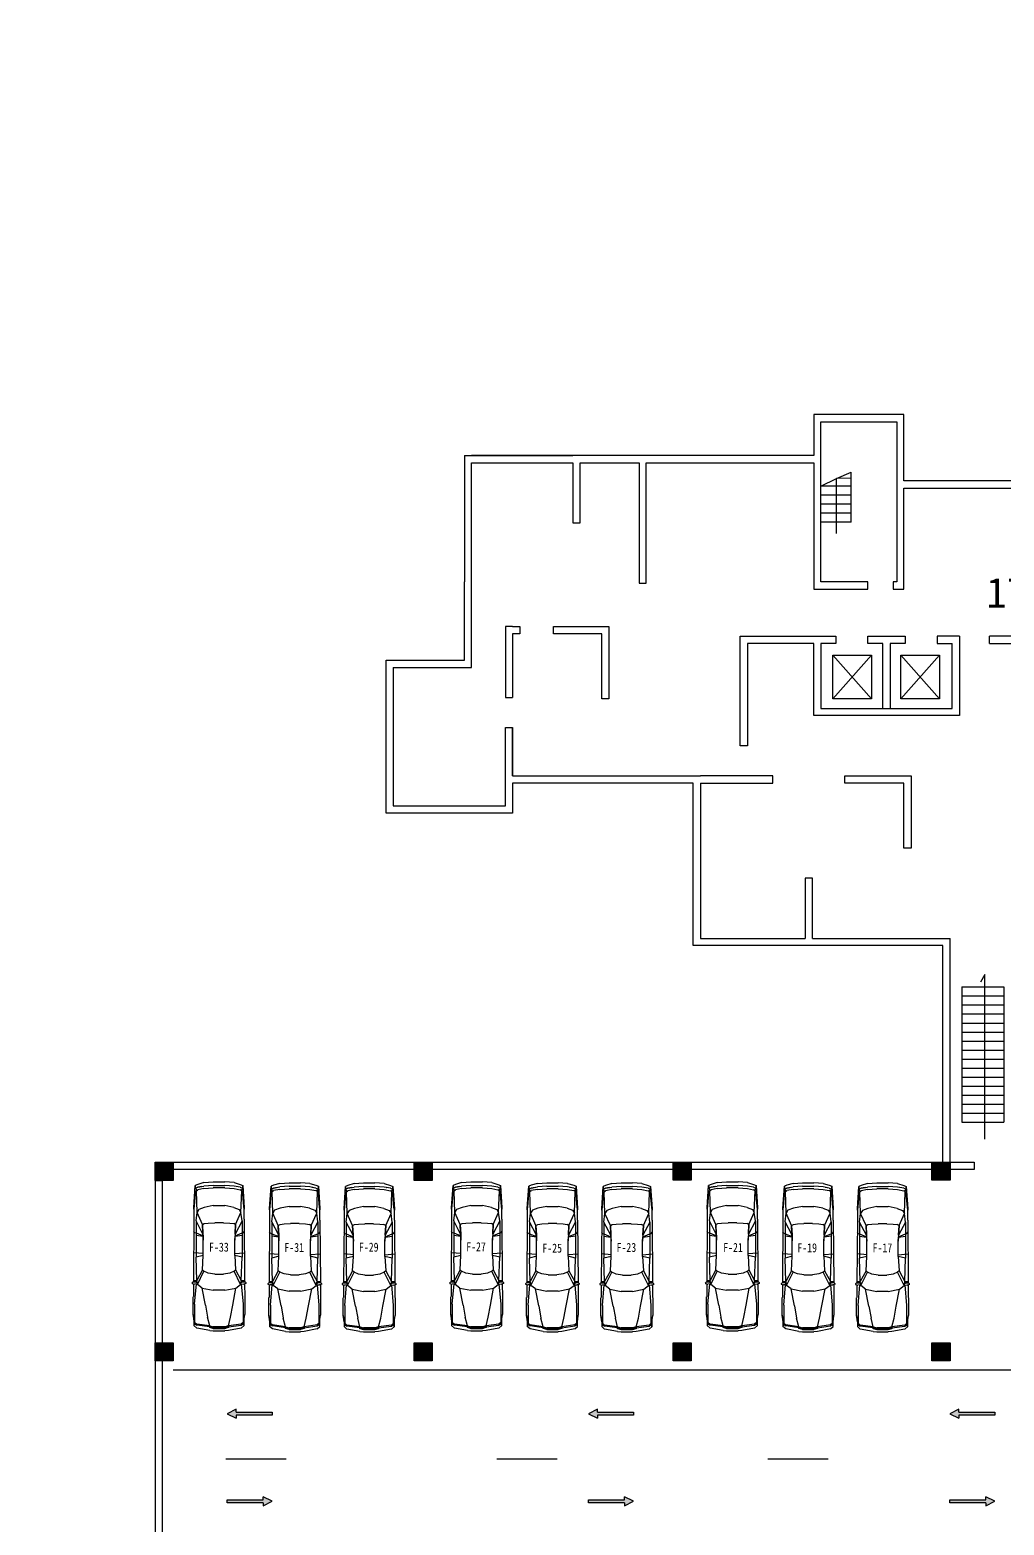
# Model space of a CAD drawing. Extents: x -266505272703 to 7385419, y -354256 to 107640740655.
# Drawn here: x 3413042 to 3445396, y -91433 to -41758 of the extents above; entities that cross this region are included whole.
import ezdxf

# ---------------------------------------------------------------- set-up
doc = ezdxf.new("R2010")
doc.units = 0
doc.header["$LTSCALE"] = 1000
for name, color, linetype in [('jb1', 42, 'Continuous'), ('PUB_TEXT', 7, 'Continuous'), ('QC', 8, 'Continuous'), ('图框', 6, 'Continuous'), ('标注', 3, 'Continuous'), ('红线', 1, 'Continuous')]:
    doc.layers.add(name, color=color, linetype=linetype)
doc.styles.get("Standard").update_dxf_attribs({"font": 'rs.shx', "bigfont": 'hztxt.shx'})
doc.styles.add('STYLE2', font='NSimSun.ttf', dxfattribs={"width": 0.8})
doc.styles.add('宋体', font='SimSun.ttf')

# ---------------------------------------------------------------- blocks, each defined once
blk = doc.blocks.new('M_F27')
for p, q in [((-2489, 522), (-2426, 736)), ((-2426, 736), (-2389, 824)), ((-2389, 824), (-1610, 874)), ((-2389, 824), (-1560, 874)), ((-2264, 812), (-2389, 824)), ((-2326, 736), (-2364, 522)), ((-2326, 736), (-2351, 596)), ((-2351, 594), (-2351, 596)), ((-2326, 736), (-2288, 811)), ((-2200, 786), (-2288, 811)), ((-2276, 522), (-2238, 736)), ((-2200, 786), (-2238, 736)), ((-1560, 874), (-2212, 815)), ((-2208, 815), (-2211, 814)), ((-1660, 862), (-2208, 815)), ((-1446, 761), (-2200, 786)), ((-1560, 874), (-1660, 862)), ((-1622, 510), (-1547, 698)), ((-1617, 869), (-1620, 866)), ((-1208, 874), (-1610, 874)), ((-1547, 698), (-1446, 761)), ((-1145, 799), (-1446, 761)), ((-1019, 572), (-1446, 761)), ((-1208, 874), (980, 889)), ((-1145, 799), (-682, 557)), ((-1145, 799), (124, 799)), ((-1019, 572), (-1057, 510)), ((-680, 556), (-1019, 572)), ((-1019, 572), (-479, 547)), ((-743, 849), (-793, 874)), ((-730, 799), (-743, 849)), ((-630, 555), (-730, 799)), ((-680, 556), (-630, 555)), ((-642, 799), (-605, 554)), ((-605, 554), (-630, 555)), ((-479, 547), (-605, 554)), ((61, 547), (-479, 547)), ((-2, 547), (-27, 877)), ((124, 799), (61, 547)), ((61, 547), (564, 572)), ((941, 773), (124, 799)), ((564, 572), (941, 773)), ((564, 572), (614, 522)), ((1079, 748), (614, 522)), ((941, 773), (941, 874)), ((983, 777), (941, 773)), ((941, 773), (987, 765)), ((980, 902), (995, 790)), ((980, 790), (980, 898)), ((995, 790), (980, 790)), ((980, 790), (992, 746)), ((984, 905), (1020, 939)), ((992, 746), (1021, 747)), ((995, 790), (1022, 746)), ((1022, 748), (995, 790)), ((1021, 747), (1022, 748)), ((1053, 768), (1022, 746)), ((1036, 935), (1062, 857)), ((1036, 756), (1079, 748)), ((1051, 889), (1497, 893)), ((1057, 776), (1062, 857)), ((1770, 849), (1058, 784)), ((1204, 585), (1079, 748)), ((1795, 472), (1204, 585)), ((1280, 196), (1204, 585)), ((1506, 899), (2121, 899)), ((2461, 849), (1770, 849)), ((2272, 876), (2121, 899)), ((2272, 876), (2272, 874)), ((2437, 851), (2272, 876)), ((2511, 874), (2287, 874)), ((2398, 849), (2461, 773)), ((2437, 850), (2433, 851)), ((2498, 773), (2436, 849)), ((2511, 874), (2450, 850)), ((2461, 773), (2523, 321)), ((2561, 321), (2498, 773)), ((2599, 773), (2511, 874)), ((2599, 773), (2687, 321)), ((-2489, 522), (-2514, 196)), ((-2514, -206), (-2514, 196)), ((-2364, 522), (-2389, 196)), ((-2389, -206), (-2389, 196)), ((-2301, 196), (-2276, 522)), ((-2301, 196), (-2301, -206)), ((-1622, 510), (-1685, 196)), ((-1685, -206), (-1685, 196)), ((-1082, 145), (-1070, 371)), ((-1082, 145), (-1082, -156)), ((-1070, 371), (-1057, 510)), ((614, 522), (677, 371)), ((677, 371), (714, 145)), ((714, -156), (714, 145)), ((1280, 196), (1280, -206)), ((2222, 397), (1795, 472)), ((2523, 321), (2222, 397)), ((2523, 321), (2586, 321)), ((2523, 321), (2561, 196)), ((2580, 196), (2542, 321)), ((2561, 196), (2561, -206)), ((2611, 196), (2574, 321)), ((2580, 321), (2618, 196)), ((2580, 196), (2580, -206)), ((2611, 196), (2611, -206)), ((2618, -206), (2618, 196)), ((2687, 321), (2699, 196)), ((2699, -206), (2699, 196)), ((-2489, -533), (-2514, -206)), ((-2389, -206), (-2364, -533)), ((-2276, -533), (-2301, -206)), ((-1685, -206), (-1622, -520)), ((-1622, -520), (-1547, -709)), ((-1070, -382), (-1082, -156)), ((-1057, -520), (-1070, -382)), ((-1019, -583), (-1057, -520)), ((677, -382), (614, -533)), ((714, -156), (677, -382)), ((1204, -596), (1280, -206)), ((1795, -483), (1204, -596)), ((1795, -483), (2222, -407)), ((2523, -332), (2222, -407)), ((2523, -332), (2461, -784)), ((2561, -332), (2498, -784)), ((2523, -332), (2561, -206)), ((2586, -332), (2523, -332)), ((2580, -206), (2542, -332)), ((2618, -6), (2561, -6)), ((2574, -332), (2611, -206)), ((2618, -206), (2580, -332)), ((2687, -332), (2599, -784)), ((2687, -332), (2699, -206)), ((-2489, -533), (-2426, -747)), ((-2426, -747), (-2389, -835)), ((-2389, -835), (-2264, -823)), ((-1560, -885), (-2389, -835)), ((-1610, -885), (-2389, -835)), ((-2326, -747), (-2364, -533)), ((-2351, -607), (-2351, -605)), ((-2351, -607), (-2326, -747)), ((-2326, -747), (-2288, -822)), ((-2288, -822), (-2200, -797)), ((-2276, -533), (-2238, -747)), ((-2200, -797), (-2238, -747)), ((-2212, -826), (-1560, -885)), ((-2208, -826), (-2211, -825)), ((-1660, -872), (-2208, -826)), ((-1446, -772), (-2200, -797)), ((-1560, -885), (-1660, -872)), ((-1621, -877), (-1617, -880)), ((-1610, -885), (-1208, -885)), ((-1547, -709), (-1446, -772)), ((-1019, -583), (-1446, -772)), ((-1145, -809), (-1446, -772)), ((-1208, -885), (980, -900)), ((-682, -568), (-1145, -809)), ((-1145, -809), (124, -809)), ((-479, -558), (-1019, -583)), ((-1019, -583), (-680, -567)), ((-743, -860), (-793, -885)), ((-743, -860), (-730, -809)), ((-730, -809), (-630, -566)), ((-680, -567), (-682, -568)), ((-680, -567), (-630, -566)), ((-605, -565), (-642, -809)), ((-630, -566), (-605, -565)), ((-605, -565), (-479, -558)), ((61, -558), (-479, -558)), ((-2, -558), (-27, -884)), ((61, -558), (124, -809)), ((564, -583), (61, -558)), ((941, -784), (124, -809)), ((614, -533), (564, -583)), ((564, -583), (941, -784)), ((1079, -759), (614, -533)), ((987, -776), (941, -784)), ((983, -788), (941, -784)), ((941, -885), (941, -784)), ((992, -757), (980, -800)), ((995, -800), (980, -800)), ((995, -800), (980, -913)), ((980, -909), (980, -800)), ((984, -916), (1020, -950)), ((992, -757), (1021, -758)), ((995, -800), (1022, -757)), ((1022, -758), (995, -800)), ((1021, -758), (1022, -758)), ((1022, -757), (1053, -779)), ((1036, -767), (1079, -759)), ((1036, -946), (1062, -867)), ((1051, -901), (1497, -904)), ((1057, -787), (1062, -867)), ((1770, -860), (1058, -795)), ((1204, -596), (1079, -759)), ((2121, -910), (1506, -910)), ((1770, -860), (2461, -860)), ((2121, -910), (2272, -887)), ((2270, -887), (2121, -910)), ((2437, -861), (2272, -887)), ((2272, -885), (2272, -887)), ((2285, -885), (2511, -885)), ((2398, -860), (2461, -784)), ((2436, -860), (2498, -784)), ((2437, -861), (2436, -860)), ((2450, -861), (2511, -885)), ((2599, -784), (2511, -885))]:
    blk.add_line(p, q)
for centre, start, end in [((990, 898), 132.965, 179.7454), ((1027, 932), 18.1573, 132.965), ((1047, 776), 305.1542, 356.8636), ((990, -909), 180.2546, 227.035), ((1027, -942), 227.035, 341.8427), ((1047, -787), 3.1798, 54.8458)]:
    blk.add_arc(centre, 10, start, end)
at = {"width": 0.8, "flags": 9}
for tag in ['XSIZE', 'YSIZE']:
    blk.add_attdef(tag, (0, 0), '', height=0.5, dxfattribs=at)

msp = doc.modelspace()

# ---------------------------------------------------------------- hatches: boundary and pattern name
at = {"layer": 'jb1', "linetype": 'ByBlock'}
h = msp.add_hatch(color=256, dxfattribs=at)
h.paths.add_polyline_path([(3207028, 61244), (3207028, -349256), (3784028, -349256), (3784028, 61244)], flags=16)
h.paths.add_polyline_path([(3194528, -354256), (3194528, 66244), (3789028, 66244), (3789028, -354256)])
h.paths.add_polyline_path([(3205987, -18360), (3205987, -12971), (3203126, -12971), (3203126, -18360)], flags=24)
h.paths.add_polyline_path([(3201099, -18348), (3201099, -12948), (3198270, -12948), (3198270, -18348)], flags=24)
edge = h.paths.add_edge_path(flags=16)
edge.add_line((3207028, 61244), (3197028, 61244))
edge.add_line((3197028, 61244), (3197028, -23256))
edge.add_line((3197028, -23256), (3207028, -23256))
edge = h.paths.add_edge_path(flags=16)
edge.add_line((3202028, 61244), (3202028, -18256))
h.paths.add_polyline_path([(3201021, -22371), (3201021, -20286), (3198223, -20286), (3198223, -22371)], flags=24)
h.paths.add_polyline_path([(3205457, -22424), (3205457, -20318), (3202722, -20318), (3202722, -22424)], flags=24)
edge = h.paths.add_edge_path(flags=0)
edge.add_line((3197028, -18256), (3207028, -18256))
edge = h.paths.add_edge_path(flags=0)
edge.add_line((3197028, -10756), (3207028, -10756))
edge = h.paths.add_edge_path(flags=0)
edge.add_line((3197028, 744), (3207028, 744))
h.paths.add_polyline_path([(3205940, 8359), (3205940, 13623), (3203017, 13623), (3203017, 8359)], flags=24)
h.paths.add_polyline_path([(3200990, 8419), (3200990, 12965), (3198161, 12965), (3198161, 8419)], flags=24)
edge = h.paths.add_edge_path(flags=0)
edge.add_line((3197028, 8244), (3207028, 8244))
edge = h.paths.add_edge_path(flags=0)
edge.add_line((3197028, 15744), (3207028, 15744))
h.paths.add_polyline_path([(3201180, 34865), (3201180, 40170), (3198382, 40170), (3198382, 34865)], flags=24)
h.paths.add_polyline_path([(3205969, 34786), (3205969, 39997), (3203329, 39997), (3203329, 34786)], flags=24)
edge = h.paths.add_edge_path(flags=0)
edge.add_line((3197028, 27244), (3207028, 27244))
edge = h.paths.add_edge_path(flags=0)
edge.add_line((3197028, 34744), (3207028, 34744))
edge = h.paths.add_edge_path(flags=0)
edge.add_line((3197028, 42244), (3207028, 42244))
edge = h.paths.add_edge_path(flags=0)
edge.add_line((3197028, 53744), (3207028, 53744))
edge = h.paths.add_edge_path(flags=0)
edge.add_line((3504528, -349256), (3504528, -335256))
edge.add_line((3504528, -335256), (3784028, -335256))
edge = h.paths.add_edge_path(flags=0)
edge.add_line((3580028, -344756), (3670028, -344756))
edge = h.paths.add_edge_path(flags=0)
edge.add_line((3580028, -340256), (3670028, -340256))
h.paths.add_polyline_path([(3580921, -339322), (3586279, -339322), (3586279, -336555), (3580921, -336555)], flags=8)
h.paths.add_polyline_path([(3581167, -348327), (3586242, -348327), (3586242, -345529), (3581167, -345529)], flags=8)
edge = h.paths.add_edge_path(flags=0)
edge.add_line((3511834, -341564), (3511834, -341020))
edge = h.paths.add_edge_path(flags=0)
edge.add_line((3518840, -341020), (3518840, -341564))
edge = h.paths.add_edge_path(flags=0)
edge.add_line((3517008, -341564), (3517008, -341020))
edge = h.paths.add_edge_path(flags=0)
edge.add_arc((3515337, -341290), 439, 0, 360)
edge = h.paths.add_edge_path(flags=0)
edge.add_arc((3515337, -341290), 952, 0, 360)
edge = h.paths.add_edge_path(flags=0)
edge.add_line((3513691, -341020), (3513691, -341564))
edge = h.paths.add_edge_path(flags=0)
edge.add_line((3580028, -349256), (3580028, -335256))
h.paths.add_polyline_path([(3528821, -347040), (3562658, -347040), (3562658, -344592), (3528821, -344592)], flags=8)
edge = h.paths.add_edge_path(flags=0)
edge.add_arc((3514570, -346293), 254, 23.8671, 164.0253)
edge = h.paths.add_edge_path(flags=0)
edge.add_line((3514326, -346552), (3514326, -346775))
edge.add_line((3514326, -346775), (3514216, -346775))
edge.add_line((3514216, -346775), (3514216, -346328))
edge = h.paths.add_edge_path(flags=0)
edge.add_line((3514216, -346258), (3514216, -345945))
edge.add_line((3514216, -345945), (3514326, -345945))
edge.add_line((3514326, -345945), (3514326, -346034))
edge = h.paths.add_edge_path(flags=0)
edge.add_line((3513019, -343617), (3515077, -343617))
edge = h.paths.add_edge_path(flags=0)
edge.add_line((3515077, -344162), (3513019, -344162))
edge = h.paths.add_edge_path(flags=0)
edge.add_line((3513019, -341564), (3513019, -343617))
edge = h.paths.add_edge_path(flags=0)
edge.add_line((3512499, -343617), (3512499, -341564))
edge = h.paths.add_edge_path(flags=0)
edge.add_line((3513019, -344830), (3512499, -344830))
h.paths.add_polyline_path([(3512811, -345945), (3512918, -345945), (3512918, -346778), (3512811, -346778)], flags=0)
h.paths.add_polyline_path([(3512802, -345680), (3512915, -345680), (3512915, -345855), (3512802, -345855)], flags=0)
edge = h.paths.add_edge_path(flags=0)
edge.add_line((3512499, -344830), (3512499, -344162))
edge = h.paths.add_edge_path(flags=0)
edge.add_line((3511834, -343617), (3512499, -343617))
edge = h.paths.add_edge_path(flags=0)
edge.add_line((3511834, -344162), (3511834, -343617))
edge = h.paths.add_edge_path(flags=0)
edge.add_line((3512499, -344162), (3511834, -344162))
edge = h.paths.add_edge_path(flags=0)
edge.add_line((3512484, -346058), (3512484, -346775))
edge.add_line((3512484, -346775), (3512370, -346775))
edge.add_line((3512370, -346775), (3512370, -346058))
edge = h.paths.add_edge_path(flags=0)
edge.add_line((3512370, -346058), (3512213, -346058))
edge.add_line((3512213, -346058), (3512213, -345948))
edge.add_line((3512213, -345948), (3512370, -345948))
edge = h.paths.add_edge_path(flags=0)
edge.add_line((3512370, -345948), (3512370, -345683))
edge.add_line((3512370, -345683), (3512484, -345683))
edge.add_line((3512484, -345683), (3512484, -345948))
edge = h.paths.add_edge_path(flags=0)
edge.add_line((3512484, -345948), (3512641, -345948))
edge.add_line((3512641, -345948), (3512641, -346058))
edge.add_line((3512641, -346058), (3512484, -346058))
edge = h.paths.add_edge_path(flags=0)
edge.add_line((3513019, -344162), (3513019, -344830))
edge = h.paths.add_edge_path(flags=0)
edge.add_arc((3514570, -346293), 356, 174.3933, 185.6067)
edge = h.paths.add_edge_path(flags=0)
edge.add_arc((3513552, -346367), 312, 10.9739, 349.0261)
edge = h.paths.add_edge_path(flags=0)
edge.add_line((3513859, -346308), (3513859, -346427))
edge = h.paths.add_edge_path(flags=0)
edge.add_arc((3513552, -346367), 428, 44.2885, 315.7115)
edge = h.paths.add_edge_path(flags=0)
edge.add_line((3513859, -346068), (3513859, -345945))
edge.add_line((3513859, -345945), (3513978, -345945))
edge.add_line((3513978, -345945), (3513978, -346781))
edge.add_line((3513978, -346781), (3513859, -346781))
edge.add_line((3513859, -346781), (3513859, -346666))
edge = h.paths.add_edge_path(flags=0)
edge.add_line((3512499, -341564), (3511834, -341564))
edge = h.paths.add_edge_path(flags=0)
edge.add_line((3513691, -341564), (3513019, -341564))
edge = h.paths.add_edge_path(flags=0)
edge.add_line((3518197, -341564), (3518197, -343617))
edge = h.paths.add_edge_path(flags=0)
edge.add_line((3517677, -343617), (3517677, -341564))
edge = h.paths.add_edge_path(flags=0)
edge.add_line((3518865, -344162), (3518197, -344162))
edge = h.paths.add_edge_path(flags=0)
edge.add_line((3518197, -343617), (3518865, -343617))
edge = h.paths.add_edge_path(flags=0)
edge.add_line((3518197, -344162), (3518197, -344830))
edge = h.paths.add_edge_path(flags=0)
edge.add_line((3518865, -343617), (3518865, -344162))
edge = h.paths.add_edge_path(flags=0)
edge.add_line((3515597, -342974), (3515597, -343617))
edge = h.paths.add_edge_path(flags=0)
edge.add_line((3515077, -342974), (3515597, -342974))
edge = h.paths.add_edge_path(flags=0)
edge.add_line((3515077, -343617), (3515077, -342974))
edge = h.paths.add_edge_path(flags=0)
edge.add_line((3515597, -343617), (3517677, -343617))
edge = h.paths.add_edge_path(flags=0)
edge.add_line((3517677, -344830), (3517677, -344162))
edge = h.paths.add_edge_path(flags=0)
edge.add_line((3517677, -344162), (3515597, -344162))
edge = h.paths.add_edge_path(flags=0)
edge.add_line((3515077, -344805), (3515077, -344162))
edge = h.paths.add_edge_path(flags=0)
edge.add_line((3515597, -344805), (3515077, -344805))
edge = h.paths.add_edge_path(flags=0)
edge.add_line((3515597, -344162), (3515597, -344805))
edge = h.paths.add_edge_path(flags=0)
edge.add_line((3518197, -344830), (3517677, -344830))
edge = h.paths.add_edge_path(flags=0)
edge.add_arc((3518301, -346289), 254, 23.8671, 164.0253)
edge = h.paths.add_edge_path(flags=0)
edge.add_line((3518057, -346219), (3518057, -346359))
edge = h.paths.add_edge_path(flags=0)
edge.add_line((3518057, -346359), (3518057, -346548))
edge = h.paths.add_edge_path(flags=0)
edge.add_line((3518057, -346548), (3518057, -346771))
edge.add_line((3518057, -346771), (3517947, -346771))
edge.add_line((3517947, -346771), (3517947, -346324))
edge = h.paths.add_edge_path(flags=0)
edge.add_arc((3518301, -346289), 356, 174.3933, 185.6067)
edge = h.paths.add_edge_path(flags=0)
edge.add_line((3517947, -346255), (3517947, -345941))
edge.add_line((3517947, -345941), (3518057, -345941))
edge.add_line((3518057, -345941), (3518057, -346030))
edge = h.paths.add_edge_path(flags=0)
edge.add_arc((3518301, -346289), 356, 11.9054, 133.2969)
edge = h.paths.add_edge_path(flags=0)
edge.add_line((3518649, -346216), (3518649, -346771))
edge.add_line((3518649, -346771), (3518533, -346771))
edge.add_line((3518533, -346771), (3518533, -346559))
edge = h.paths.add_edge_path(flags=0)
edge.add_line((3518533, -346392), (3518533, -346559))
edge = h.paths.add_edge_path(flags=0)
edge.add_line((3518533, -346392), (3518533, -346187))
edge = h.paths.add_edge_path(flags=0)
edge.add_arc((3517283, -346363), 312, 10.9739, 349.0261)
edge = h.paths.add_edge_path(flags=0)
edge.add_line((3517590, -346304), (3517590, -346423))
edge = h.paths.add_edge_path(flags=0)
edge.add_arc((3517283, -346363), 428, 44.2885, 315.7115)
edge = h.paths.add_edge_path(flags=0)
edge.add_line((3517590, -346064), (3517590, -345941))
edge.add_line((3517590, -345941), (3517709, -345941))
edge.add_line((3517709, -345941), (3517709, -346777))
edge.add_line((3517709, -346777), (3517590, -346777))
edge.add_line((3517590, -346777), (3517590, -346663))
edge = h.paths.add_edge_path(flags=0)
edge.add_line((3516060, -346333), (3516060, -346166))
edge = h.paths.add_edge_path(flags=0)
edge.add_line((3516060, -346333), (3516060, -346538))
edge = h.paths.add_edge_path(flags=0)
edge.add_arc((3516292, -346436), 254, 203.8671, 344.0253)
edge = h.paths.add_edge_path(flags=0)
edge.add_line((3516537, -346505), (3516537, -346366))
edge = h.paths.add_edge_path(flags=0)
edge.add_line((3516537, -346366), (3516537, -346176))
edge = h.paths.add_edge_path(flags=0)
edge.add_line((3516537, -346176), (3516537, -345954))
edge.add_line((3516537, -345954), (3516647, -345954))
edge.add_line((3516647, -345954), (3516647, -346401))
edge = h.paths.add_edge_path(flags=0)
edge.add_arc((3516292, -346436), 356, 354.3933, 365.6067)
edge = h.paths.add_edge_path(flags=0)
edge.add_line((3516647, -346470), (3516647, -346784))
edge.add_line((3516647, -346784), (3516537, -346784))
edge.add_line((3516537, -346784), (3516537, -346695))
edge = h.paths.add_edge_path(flags=0)
edge.add_arc((3516292, -346436), 356, 191.9054, 313.2969)
edge = h.paths.add_edge_path(flags=0)
edge.add_line((3515944, -346509), (3515944, -345954))
edge.add_line((3515944, -345954), (3516060, -345954))
edge.add_line((3516060, -345954), (3516060, -346166))
h.paths.add_polyline_path([(3515258, -347039), (3515371, -346773), (3515050, -345951), (3515179, -345951), (3515429, -346606), (3515696, -345947), (3515822, -345947), (3515379, -347039)], flags=0)
edge = h.paths.add_edge_path(flags=0)
edge.add_line((3514326, -346223), (3514326, -346363))
edge = h.paths.add_edge_path(flags=0)
edge.add_line((3514326, -346363), (3514326, -346552))
edge = h.paths.add_edge_path(flags=0)
edge.add_arc((3514570, -346293), 356, 11.9054, 133.2969)
edge = h.paths.add_edge_path(flags=0)
edge.add_line((3514918, -346220), (3514918, -346775))
edge.add_line((3514918, -346775), (3514802, -346775))
edge.add_line((3514802, -346775), (3514802, -346563))
edge = h.paths.add_edge_path(flags=0)
edge.add_line((3514802, -346396), (3514802, -346563))
edge = h.paths.add_edge_path(flags=0)
edge.add_line((3514802, -346396), (3514802, -346190))
edge = h.paths.add_edge_path(flags=0)
edge.add_line((3518840, -341564), (3518197, -341564))
edge = h.paths.add_edge_path(flags=0)
edge.add_line((3517677, -341564), (3517008, -341564))
h.paths.add_polyline_path([(3580874, -344098), (3586179, -344098), (3586179, -341300), (3580874, -341300)], flags=8)
edge = h.paths.add_edge_path(flags=0)
edge.add_line((3515077, -338991), (3513019, -338991))
edge = h.paths.add_edge_path(flags=0)
edge.add_line((3513019, -338447), (3515077, -338447))
edge = h.paths.add_edge_path(flags=0)
edge.add_line((3512499, -337779), (3513019, -337779))
edge = h.paths.add_edge_path(flags=0)
edge.add_line((3511834, -338447), (3512499, -338447))
edge = h.paths.add_edge_path(flags=0)
edge.add_line((3511834, -338991), (3511834, -338447))
edge = h.paths.add_edge_path(flags=0)
edge.add_line((3512499, -338991), (3511834, -338991))
edge = h.paths.add_edge_path(flags=0)
edge.add_line((3512499, -338447), (3512499, -337779))
edge = h.paths.add_edge_path(flags=0)
edge.add_line((3511834, -341020), (3512499, -341020))
edge = h.paths.add_edge_path(flags=0)
edge.add_line((3512499, -341020), (3512499, -338991))
edge = h.paths.add_edge_path(flags=0)
edge.add_line((3513019, -337779), (3513019, -338447))
edge = h.paths.add_edge_path(flags=0)
edge.add_line((3513019, -341020), (3513691, -341020))
edge = h.paths.add_edge_path(flags=0)
edge.add_line((3513019, -338991), (3513019, -341020))
edge = h.paths.add_edge_path(flags=0)
edge.add_line((3518865, -338991), (3518197, -338991))
edge = h.paths.add_edge_path(flags=0)
edge.add_line((3518197, -338447), (3518865, -338447))
edge = h.paths.add_edge_path(flags=0)
edge.add_line((3518197, -337779), (3518197, -338447))
edge = h.paths.add_edge_path(flags=0)
edge.add_line((3518865, -338447), (3518865, -338991))
edge = h.paths.add_edge_path(flags=0)
edge.add_line((3517677, -338991), (3515622, -338991))
edge = h.paths.add_edge_path(flags=0)
edge.add_line((3515077, -339634), (3515077, -338991))
edge = h.paths.add_edge_path(flags=0)
edge.add_line((3515622, -339634), (3515077, -339634))
edge = h.paths.add_edge_path(flags=0)
edge.add_line((3515622, -338991), (3515622, -339634))
edge = h.paths.add_edge_path(flags=0)
edge.add_line((3515622, -337804), (3515622, -338447))
edge = h.paths.add_edge_path(flags=0)
edge.add_line((3515077, -337804), (3515622, -337804))
edge = h.paths.add_edge_path(flags=0)
edge.add_line((3515077, -338447), (3515077, -337804))
edge = h.paths.add_edge_path(flags=0)
edge.add_line((3515622, -338447), (3517677, -338447))
edge = h.paths.add_edge_path(flags=0)
edge.add_line((3517677, -338447), (3517677, -337779))
edge = h.paths.add_edge_path(flags=0)
edge.add_line((3517677, -337779), (3518197, -337779))
edge = h.paths.add_edge_path(flags=0)
edge.add_line((3518197, -341020), (3518840, -341020))
edge = h.paths.add_edge_path(flags=0)
edge.add_line((3517008, -341020), (3517677, -341020))
edge = h.paths.add_edge_path(flags=0)
edge.add_line((3517677, -341020), (3517677, -338991))
edge = h.paths.add_edge_path(flags=0)
edge.add_line((3518197, -338991), (3518197, -341020))
h.paths.add_polyline_path([(3748525, -351778), (3760192, -351778), (3760192, -349903), (3748525, -349903)], flags=24)
edge = h.paths.add_edge_path(flags=0)
edge.add_line((3710028, -342256), (3784028, -342256))
edge = h.paths.add_edge_path(flags=0)
edge.add_line((3601028, -335256), (3601028, -349256))
edge = h.paths.add_edge_path(flags=0)
edge.add_line((3589528, -335256), (3589528, -349256))
edge = h.paths.add_edge_path(flags=0)
edge.add_line((3612528, -335256), (3612528, -349256))
edge = h.paths.add_edge_path(flags=0)
edge.add_line((3624028, -335256), (3624028, -349256))
edge = h.paths.add_edge_path(flags=0)
edge.add_line((3647028, -335256), (3647028, -349256))
edge = h.paths.add_edge_path(flags=0)
edge.add_line((3635528, -335256), (3635528, -349256))
edge = h.paths.add_edge_path(flags=0)
edge.add_line((3658528, -335256), (3658528, -349256))
edge = h.paths.add_edge_path(flags=0)
edge.add_line((3670028, -335256), (3670028, -349256))
h.paths.add_polyline_path([(3711053, -341578), (3716432, -341578), (3716432, -338749), (3711053, -338749)], flags=8)
edge = h.paths.add_edge_path(flags=0)
edge.add_line((3710028, -335256), (3710028, -349256))
edge = h.paths.add_edge_path(flags=0)
edge.add_line((3720028, -335256), (3720028, -349256))
h.paths.add_polyline_path([(3711079, -345640), (3716406, -345640), (3716406, -342968), (3711079, -342968)], flags=8)
h.paths.add_polyline_path([(3711053, -348311), (3716432, -348311), (3716432, -345482), (3711053, -345482)], flags=8)
h.paths.add_polyline_path([(3624911, -339311), (3632210, -339311), (3632210, -336482), (3624911, -336482)], flags=8)
h.paths.add_polyline_path([(3602005, -339364), (3609221, -339364), (3609221, -336472), (3602005, -336472)], flags=8)
h.paths.add_polyline_path([(3590516, -339353), (3597689, -339353), (3597689, -336524), (3590516, -336524)], flags=8)
h.paths.add_polyline_path([(3613157, -339384), (3619486, -339384), (3619486, -336493), (3613157, -336493)], flags=8)
h.paths.add_polyline_path([(3647932, -339290), (3655148, -339290), (3655148, -336587), (3647932, -336587)], flags=8)
h.paths.add_polyline_path([(3636077, -339384), (3642406, -339384), (3642406, -336493), (3636077, -336493)], flags=8)
h.paths.add_polyline_path([(3659500, -339327), (3666558, -339327), (3666558, -336529), (3659500, -336529)], flags=8)
h.paths.add_polyline_path([(3711074, -338940), (3716222, -338940), (3716222, -336236), (3711074, -336236)], flags=8)
edge = h.paths.add_edge_path(flags=0)
edge.add_line((3760028, -335256), (3760028, -349256))
edge = h.paths.add_edge_path(flags=0)
edge.add_line((3770028, -335256), (3770028, -349256))
h.paths.add_polyline_path([(3761611, -342149), (3766706, -342149), (3766706, -339414), (3761611, -339414)], flags=8)
h.paths.add_polyline_path([(3768122, -351862), (3777724, -351862), (3777724, -349980), (3768122, -349980)], flags=24)
edge = h.paths.add_edge_path(flags=0)
edge.add_line((3760028, -345756), (3784028, -345756))
h.paths.add_polyline_path([(3761437, -348959), (3766512, -348959), (3766512, -346162), (3761437, -346162)], flags=8)
h.paths.add_polyline_path([(3761482, -345773), (3766693, -345773), (3766693, -342881), (3761482, -342881)], flags=8)
edge = h.paths.add_edge_path(flags=0)
edge.add_line((3760028, -338756), (3784028, -338756))
h.paths.add_polyline_path([(3761355, -338711), (3766723, -338711), (3766723, -335787), (3761355, -335787)], flags=8)
h.paths.add_polyline_path([(3732909, -341175), (3744153, -341175), (3744153, -336791), (3732909, -336791)], flags=8)
h.paths.add_polyline_path([(3774282, -341950), (3776471, -341950), (3776471, -339865), (3774282, -339865)], flags=8)
h.paths.add_polyline_path([(3681133, -345871), (3701185, -345871), (3701185, -340511), (3681133, -340511)], flags=8)
h.paths.add_polyline_path([(3444535, -317388), (3497618, -317388), (3497618, -307471), (3444535, -307471)], flags=8)
for points in [[(3417200, -79979), (3417802, -79979), (3417802, -79378), (3417200, -79378)], [(3425801, -79979), (3426402, -79979), (3426402, -79378), (3425801, -79378)], [(3434401, -79978), (3435002, -79978), (3435002, -79378), (3434401, -79378)], [(3443001, -79978), (3443602, -79978), (3443602, -79378), (3443001, -79378)], [(3417201, -85979), (3417802, -85979), (3417802, -85378), (3417201, -85378)], [(3417201, -85979), (3417802, -85979), (3417802, -85378), (3417201, -85378)], [(3425801, -85978), (3426402, -85978), (3426402, -85378), (3425801, -85378)], [(3434401, -85978), (3435002, -85978), (3435002, -85378), (3434401, -85378)], [(3443001, -85978), (3443602, -85978), (3443602, -85377), (3443001, -85377)]]:
    msp.add_hatch(color=256, dxfattribs=at).paths.add_polyline_path(points)
at = {"layer": '图框', "linetype": 'ByBlock'}
for points in [[(3419890, -87681), (3419890, -87581), (3419590, -87731), (3419890, -87881), (3419890, -87781), (3421090, -87781), (3421090, -87681)], [(3431890, -87681), (3431890, -87581), (3431590, -87731), (3431890, -87881), (3431890, -87781), (3433090, -87781), (3433090, -87681)], [(3443890, -87681), (3443890, -87581), (3443590, -87731), (3443890, -87881), (3443890, -87781), (3445090, -87781), (3445090, -87681)], [(3420790, -90689), (3420790, -90789), (3421090, -90639), (3420790, -90489), (3420790, -90589), (3419590, -90589), (3419590, -90689)], [(3432790, -90689), (3432790, -90789), (3433090, -90639), (3432790, -90489), (3432790, -90589), (3431590, -90589), (3431590, -90689)], [(3444790, -90689), (3444790, -90789), (3445090, -90639), (3444790, -90489), (3444790, -90589), (3443590, -90589), (3443590, -90689)]]:
    msp.add_hatch(color=256, dxfattribs=at).paths.add_polyline_path(points)

# ---------------------------------------------------------------- linework, layer by layer
at = {"layer": 'jb1', "linetype": 'ByBlock'}
for p, q in [((3442072, -54539), (3439072, -54539)), ((3439072, -54539), (3439072, -55899)), ((3442072, -56739), (3442072, -54539)), ((3439312, -56139), (3439312, -54779)), ((3439312, -54779), (3441832, -54779)), ((3441832, -54779), (3441832, -56979)), ((3427472, -55899), (3427472, -60099)), ((3427472, -55899), (3431072, -55899)), ((3436872, -55899), (3427712, -55899)), ((3438514, -55899), (3436872, -55899)), ((3439072, -55899), (3438514, -55899)), ((3427712, -60339), (3427712, -56139)), ((3427712, -56139), (3431072, -56139)), ((3431072, -56139), (3431072, -58139)), ((3431312, -56139), (3433272, -56139)), ((3431312, -58139), (3431312, -56139)), ((3433272, -56139), (3433272, -60139)), ((3433512, -56139), (3436872, -56139)), ((3433512, -60139), (3433512, -56139)), ((3436872, -56139), (3439072, -56139)), ((3439072, -56139), (3439072, -60339)), ((3439312, -60099), (3439312, -56139)), ((3439832, -56657), (3440312, -56452)), ((3440312, -58118), (3440312, -56452)), ((3439312, -56918), (3439832, -56657)), ((3440312, -56918), (3439312, -56918)), ((3439312, -58118), (3439312, -56918)), ((3440312, -56651), (3439832, -56657)), ((3439832, -58331), (3439832, -56657)), ((3441832, -56979), (3441832, -60099)), ((3446472, -56739), (3442072, -56739)), ((3442072, -56979), (3446472, -56979)), ((3442072, -60339), (3442072, -56979)), ((3440312, -57218), (3439312, -57218)), ((3440312, -57518), (3439312, -57518)), ((3440312, -57818), (3439312, -57818)), ((3440312, -58118), (3439312, -58118)), ((3431072, -58139), (3431312, -58139)), ((3439832, -58490), (3439832, -58331)), ((3427472, -62699), (3427472, -60099)), ((3440872, -60099), (3439312, -60099)), ((3440872, -60339), (3440872, -60099)), ((3441832, -60099), (3441712, -60099)), ((3441712, -60099), (3441712, -60339)), ((3427712, -62939), (3427712, -60339)), ((3433272, -60139), (3433512, -60139)), ((3439072, -60339), (3440872, -60339)), ((3441712, -60339), (3442072, -60339)), ((3429072, -61579), (3428832, -61579)), ((3428832, -61579), (3428832, -63939)), ((3429072, -61579), (3429072, -61579)), ((3429072, -61579), (3429312, -61579)), ((3429312, -61579), (3429312, -61819)), ((3430432, -61579), (3432272, -61579)), ((3430432, -61819), (3430432, -61579)), ((3432272, -61579), (3432272, -63979)), ((3429312, -61819), (3429072, -61819)), ((3429072, -61819), (3429072, -63939)), ((3432032, -61819), (3430432, -61819)), ((3432032, -63979), (3432032, -61819)), ((3436632, -65539), (3436632, -61899)), ((3436632, -61899), (3439072, -61899)), ((3439072, -61899), (3439312, -61899)), ((3439312, -61899), (3439812, -61899)), ((3439812, -61899), (3439812, -62139)), ((3440872, -62139), (3440872, -61899)), ((3440872, -61899), (3442112, -61899)), ((3442112, -61899), (3442112, -62139)), ((3443912, -61899), (3443172, -61899)), ((3443172, -61899), (3443172, -62139)), ((3443912, -61899), (3443912, -64539)), ((3446712, -61899), (3444912, -61899)), ((3444912, -62139), (3444912, -61899)), ((3439072, -62139), (3436872, -62139)), ((3436872, -62139), (3436872, -65539)), ((3439072, -64539), (3439072, -62139)), ((3439312, -62139), (3439312, -64299)), ((3439812, -62139), (3439312, -62139)), ((3439705, -62530), (3440995, -63984)), ((3440995, -62530), (3439705, -63984)), ((3441372, -62139), (3440872, -62139)), ((3441372, -64299), (3441372, -62139)), ((3442112, -62139), (3441612, -62139)), ((3441612, -62139), (3441612, -64299)), ((3441964, -62530), (3443253, -63984)), ((3443253, -62530), (3441964, -63984)), ((3443172, -62139), (3443672, -62139)), ((3443672, -64299), (3443672, -62139)), ((3444912, -62139), (3446472, -62139)), ((3424872, -67779), (3424872, -62699)), ((3424872, -62699), (3427472, -62699)), ((3425112, -62939), (3425112, -67539)), ((3425112, -62939), (3427712, -62939)), ((3428832, -63939), (3429072, -63939)), ((3432272, -63979), (3432032, -63979)), ((3443912, -64539), (3439072, -64539)), ((3439312, -64299), (3443672, -64299)), ((3428832, -66539), (3428832, -64939)), ((3428832, -64939), (3429072, -64939)), ((3429072, -64939), (3429072, -66539)), ((3429072, -66539), (3429072, -64939)), ((3436872, -65539), (3436632, -65539)), ((3428832, -67539), (3428832, -66539)), ((3429072, -66539), (3435312, -66539)), ((3437712, -66539), (3435312, -66539)), ((3437712, -66779), (3437712, -66539)), ((3440112, -66539), (3442312, -66539)), ((3440112, -66779), (3440112, -66539)), ((3442312, -66539), (3442312, -68939)), ((3435072, -66779), (3429072, -66779)), ((3429072, -66779), (3429072, -67779)), ((3435072, -72179), (3435072, -66779)), ((3435312, -66779), (3435312, -71939)), ((3435312, -66779), (3437712, -66779)), ((3442072, -66779), (3440112, -66779)), ((3442072, -68939), (3442072, -66779)), ((3425112, -67539), (3428832, -67539)), ((3428832, -67539), (3428832, -67538)), ((3429072, -67779), (3424872, -67779)), ((3442312, -68939), (3442072, -68939)), ((3439032, -69939), (3438792, -69939)), ((3438792, -69939), (3438792, -71939)), ((3439032, -71939), (3439032, -69939)), ((3435312, -71939), (3438792, -71939)), ((3439032, -71939), (3443602, -71939)), ((3443602, -79378), (3443602, -71939)), ((3443362, -72179), (3435072, -72179)), ((3443362, -79378), (3443362, -72179)), ((3444760, -73136), (3444609, -73392)), ((3444760, -78614), (3444760, -73136)), ((3443990, -73552), (3445390, -73552)), ((3443990, -73552), (3443990, -78052)), ((3443990, -73852), (3445390, -73852)), ((3445390, -73552), (3445390, -78052)), ((3443990, -74152), (3445390, -74152)), ((3443990, -74452), (3445390, -74452)), ((3443990, -74752), (3445390, -74752)), ((3443990, -75052), (3445390, -75052)), ((3443990, -75352), (3445390, -75352)), ((3443990, -75652), (3445390, -75652)), ((3443990, -75952), (3445390, -75952)), ((3443990, -76252), (3445390, -76252)), ((3443990, -76552), (3445390, -76552)), ((3443990, -76852), (3445390, -76852)), ((3443990, -77152), (3445390, -77152)), ((3443990, -77452), (3445390, -77452)), ((3443990, -77752), (3445390, -77752)), ((3443990, -78052), (3445390, -78052)), ((3417200, -79378), (3425800, -79378)), ((3425800, -79378), (3434400, -79378)), ((3434401, -79378), (3443001, -79378)), ((3443001, -79378), (3444402, -79378)), ((3444402, -79378), (3444402, -79617)), ((3425801, -79617), (3417802, -79617)), ((3434401, -79617), (3426402, -79617)), ((3443001, -79617), (3435002, -79617)), ((3444402, -79617), (3443602, -79617)), ((3417200, -79979), (3417200, -85979)), ((3417200, -79979), (3417440, -79979)), ((3417440, -79979), (3417440, -85378)), ((3417200, -85979), (3417201, -92979)), ((3417440, -85979), (3417440, -92378))]:
    msp.add_line(p, q, dxfattribs=at)
for points in [[(3439705, -62530), (3440995, -62530), (3440995, -63984), (3439705, -63984)], [(3441964, -62530), (3443253, -62530), (3443253, -63984), (3441964, -63984)], [(3417200, -79378), (3417802, -79378), (3417802, -79979), (3417200, -79979)], [(3417200, -79378), (3417802, -79378), (3417802, -79979), (3417200, -79979)], [(3425801, -79378), (3426402, -79378), (3426402, -79979), (3425801, -79979)], [(3425801, -79378), (3426402, -79378), (3426402, -79979), (3425801, -79979)], [(3434401, -79378), (3435002, -79378), (3435002, -79978), (3434401, -79978)], [(3434401, -79378), (3435002, -79378), (3435002, -79978), (3434401, -79978)], [(3443001, -79378), (3443602, -79378), (3443602, -79978), (3443001, -79978)], [(3443001, -79378), (3443602, -79378), (3443602, -79978), (3443001, -79978)], [(3417201, -85378), (3417802, -85378), (3417802, -85979), (3417201, -85979)], [(3417201, -85378), (3417802, -85378), (3417802, -85979), (3417201, -85979)], [(3417201, -85378), (3417802, -85378), (3417802, -85979), (3417201, -85979)], [(3417201, -85378), (3417802, -85378), (3417802, -85979), (3417201, -85979)], [(3425801, -85378), (3426402, -85378), (3426402, -85978), (3425801, -85978)], [(3425801, -85378), (3426402, -85378), (3426402, -85978), (3425801, -85978)], [(3434401, -85378), (3435002, -85378), (3435002, -85978), (3434401, -85978)], [(3434401, -85378), (3435002, -85378), (3435002, -85978), (3434401, -85978)], [(3443001, -85377), (3443602, -85377), (3443602, -85978), (3443001, -85978)], [(3443001, -85377), (3443603, -85377), (3443603, -85978), (3443001, -85978)]]:
    msp.add_lwpolyline(points, close=True, dxfattribs=at)
at = {"layer": '图框', "linetype": 'ByBlock'}
for p, q in [((3419890, -87581), (3419590, -87731)), ((3419590, -87731), (3419890, -87881)), ((3419890, -87681), (3419890, -87581)), ((3419890, -87681), (3421090, -87681)), ((3421090, -87781), (3419890, -87781)), ((3419890, -87781), (3419890, -87881)), ((3421090, -87681), (3421090, -87781)), ((3431890, -87581), (3431590, -87731)), ((3431590, -87731), (3431890, -87881)), ((3431890, -87681), (3431890, -87581)), ((3431890, -87681), (3433090, -87681)), ((3433090, -87781), (3431890, -87781)), ((3431890, -87781), (3431890, -87881)), ((3433090, -87681), (3433090, -87781)), ((3443890, -87581), (3443590, -87731)), ((3443590, -87731), (3443890, -87881)), ((3443890, -87681), (3443890, -87581)), ((3443890, -87681), (3445090, -87681)), ((3445090, -87781), (3443890, -87781)), ((3443890, -87781), (3443890, -87881)), ((3445090, -87681), (3445090, -87781)), ((3419590, -90589), (3420790, -90589)), ((3419590, -90689), (3419590, -90589)), ((3420790, -90689), (3419590, -90689)), ((3420790, -90589), (3420790, -90489)), ((3421090, -90639), (3420790, -90489)), ((3420790, -90789), (3421090, -90639)), ((3420790, -90689), (3420790, -90789)), ((3431590, -90589), (3432790, -90589)), ((3431590, -90689), (3431590, -90589)), ((3432790, -90689), (3431590, -90689)), ((3432790, -90589), (3432790, -90489)), ((3433090, -90639), (3432790, -90489)), ((3432790, -90789), (3433090, -90639)), ((3432790, -90689), (3432790, -90789)), ((3443590, -90589), (3444790, -90589)), ((3443590, -90689), (3443590, -90589)), ((3444790, -90689), (3443590, -90689)), ((3444790, -90589), (3444790, -90489)), ((3445090, -90639), (3444790, -90489)), ((3444790, -90789), (3445090, -90639)), ((3444790, -90689), (3444790, -90789))]:
    msp.add_line(p, q, dxfattribs=at)
at = {"layer": '红线', "linetype": 'ByBlock'}
for p, q in [((3417802, -86279), (3468402, -86278)), ((3421552, -89246), (3419552, -89246)), ((3430552, -89246), (3428552, -89246)), ((3439552, -89246), (3437552, -89246))]:
    msp.add_line(p, q, dxfattribs=at)

# ---------------------------------------------------------------- block references
at = {"layer": 'QC', "xscale": 0.9500000001862645, "yscale": 0.9500000001862645, "zscale": 0.95, "rotation": 270}
for p in [(3419329, -82417), (3421844, -82445), (3424315, -82451), (3427887, -82417), (3430402, -82445), (3432873, -82451), (3436378, -82417), (3438893, -82445), (3441364, -82451)]:
    msp.add_blockref('M_F27', p, dxfattribs=at)

# ---------------------------------------------------------------- texts
at = {"layer": 'PUB_TEXT', "style": 'STYLE2', "width": 0.8}
for s, p in [('F-33', (3418993, -82348)), ('F-31', (3421492, -82359)), ('F-29', (3423968, -82348)), ('F-27', (3427532, -82336)), ('F-25', (3430060, -82381)), ('F-23', (3432525, -82358)), ('F-21', (3436067, -82358)), ('F-19', (3438529, -82370)), ('F-17', (3441029, -82370))]:
    msp.add_text(s, height=300, dxfattribs=at).set_placement(p)
at = {"layer": '标注', "style": '宋体'}
msp.add_text('17#楼', height=1000, dxfattribs=at).set_placement((3444804, -60958))

doc.saveas('drawing.dxf')
